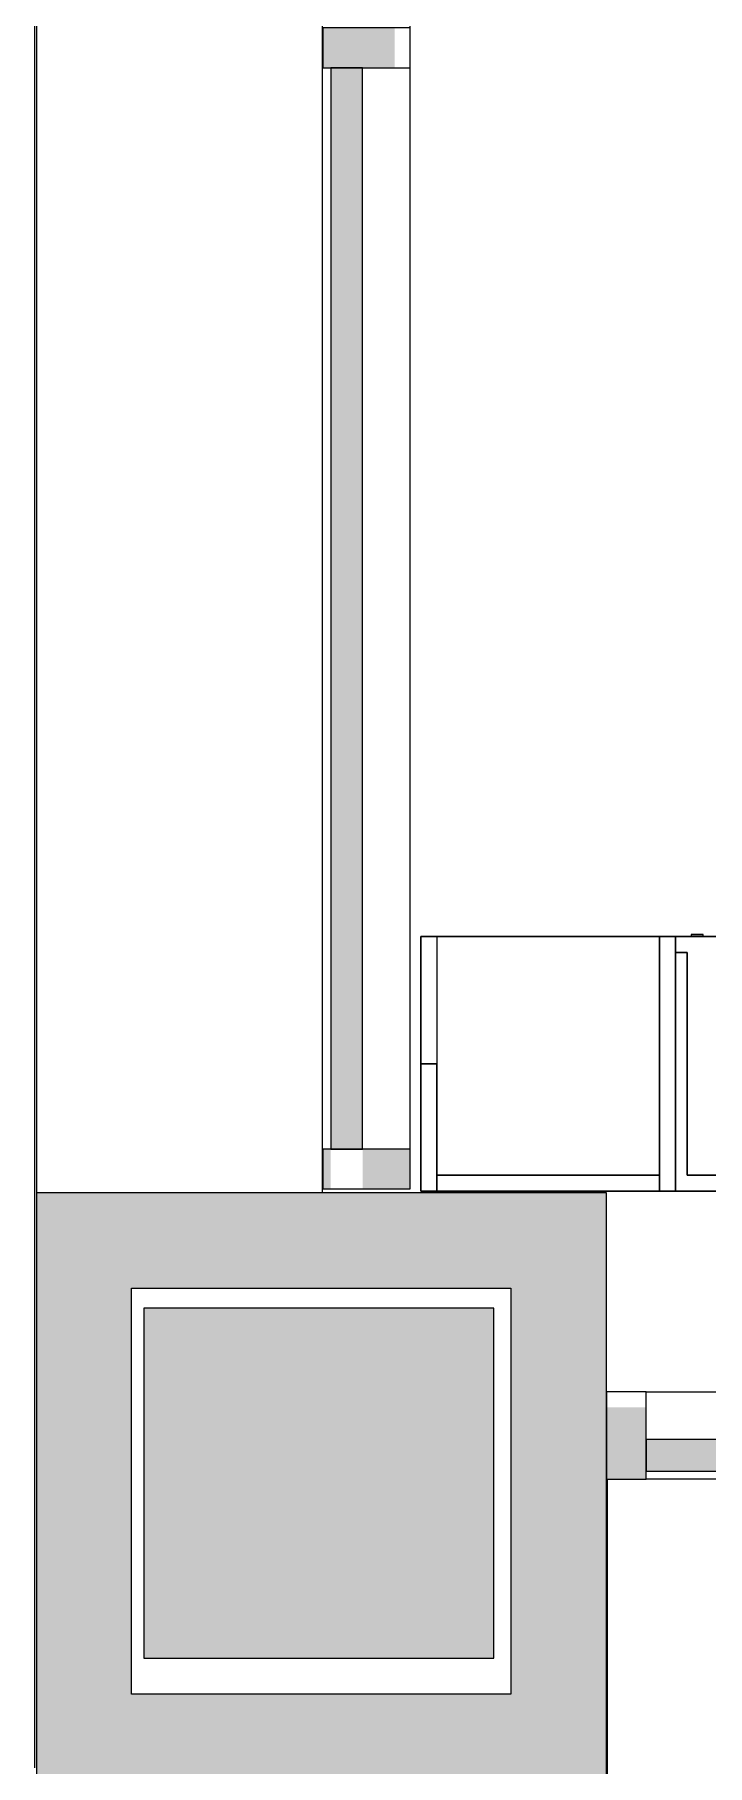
# Model space of a CAD drawing. Header units: inches. Extents: x 385 to 2249, y -1773 to -36.
# Drawn here: x 392.3 to 434.7, y -1102.9 to -994.1 of the extents above; entities that cross this region are included whole.
import ezdxf

# ---------------------------------------------------------------- set-up
doc = ezdxf.new("R2010")
doc.units = ezdxf.units.IN
doc.header["$MEASUREMENT"] = 0
for name, color, linetype, lineweight in [('A-COLS', 52, 'Continuous', 13), ('A-DETL', 90, 'Continuous', 9), ('A-DETL-THIN', 151, 'Continuous', 9), ('A-GLAZ-CURT', 52, 'Continuous', 13), ('A-GLAZ-CWMG', 51, 'Continuous', 13), ('A-WALL', 113, 'Continuous', 13), ('I-FURN', 30, 'Continuous', 9), ('I-FURN-PNLS', 30, 'Continuous', 9)]:
    doc.layers.add(name, color=color, linetype=linetype, lineweight=lineweight)

# ---------------------------------------------------------------- blocks, each defined once
blk = doc.blocks.new('Rectangular Column - 24_ x 24_ 2-5010604-Level 7 POWER _ SIGNAL')
at = {"layer": 'A-COLS', "lineweight": 9}
blk.add_hatch(color=7, dxfattribs=at).paths.add_polyline_path([(-11, -11), (11, -11), (11, 11), (-11, 11)], flags=0)
at = {"layer": 'A-COLS', "color": 8, "lineweight": 20}
for p, q in [((11, 11), (-11, 11)), ((-11, 11), (-11, -11)), ((11, -11), (11, 11)), ((-11, -11), (11, -11))]:
    blk.add_line(p, q, dxfattribs=at)
blk = doc.blocks.new('Walls 17 - Walls 1-5039668-Level 7 POWER _ SIGNAL')
at = {"layer": 'A-WALL', "lineweight": 9}
h = blk.add_hatch(color=7, dxfattribs=at)
h.paths.add_polyline_path([(23.47, -1473.39), (59.3, -1473.39), (59.3, -1435.89), (23.47, -1435.89)], flags=0)
h.paths.add_polyline_path([(52.22, -1467.4), (29.44, -1467.4), (29.44, -1441.89), (53.3, -1441.89), (53.3, -1467.4)], flags=0)
at = {"layer": 'A-WALL', "color": 8, "lineweight": 20}
for p, q in [((59.3, -1435.89), (23.47, -1435.89)), ((23.47, -1435.89), (23.47, -1473.39)), ((59.3, -1473.39), (59.3, -1435.89)), ((29.44, -1467.4), (29.44, -1441.89)), ((29.44, -1441.89), (53.3, -1441.89)), ((53.3, -1441.89), (53.3, -1467.4)), ((53.3, -1467.4), (29.44, -1467.4)), ((23.47, -1473.39), (59.3, -1473.39))]:
    blk.add_line(p, q, dxfattribs=at)
blk = doc.blocks.new('System Panel - Glazed 2-5043937-Level 7 POWER _ SIGNAL')
at = {"layer": 'A-GLAZ-CURT', "lineweight": 9}
blk.add_hatch(color=7, dxfattribs=at).paths.add_polyline_path([(-34, 2.25), (-34, 0.25), (34, 0.25), (34, 2.25), (-21.23, 2.25)], flags=0)
at = {"layer": 'A-GLAZ-CURT', "color": 8, "lineweight": 20}
for p, q in [((34, 2.25), (-34, 2.25)), ((-34, 2.25), (-34, 0.25)), ((34, 0.25), (34, 2.25)), ((-34, 0.25), (34, 0.25))]:
    blk.add_line(p, q, dxfattribs=at)
blk = doc.blocks.new('Rectangular Mullion - 2_5_ x 5_ rectangular-5019623-Level 7 POWER _ SIGNAL')
at = {"layer": 'A-GLAZ-CWMG', "lineweight": 9}
blk.add_hatch(color=7, dxfattribs=at).paths.add_polyline_path([(0, 1.76), (0, -2.75), (-2.5, -2.75), (-2.5, 1.76), (-1.23, 1.76)], flags=0)
at = {"layer": 'A-GLAZ-CWMG', "color": 8, "lineweight": 20}
for p, q in [((-2.5, 2.75), (0, 2.75)), ((-2.5, -2.75), (-2.5, 2.75)), ((0, 2.75), (0, -2.75)), ((0, -2.75), (-2.5, -2.75))]:
    blk.add_line(p, q, dxfattribs=at)
blk = doc.blocks.new('Rectangular Mullion - 2_5_ x 5_ rectangular-5019624-Level 7 POWER _ SIGNAL')
at = {"layer": 'A-GLAZ-CWMG', "lineweight": 9}
h = blk.add_hatch(color=7, dxfattribs=at)
h.paths.add_polyline_path([(-2.5, 2.75), (-2.5, -0.25), (0, -0.25), (0, 2.75), (-1.75, 2.75)], flags=0)
h.paths.add_polyline_path([(-2.5, -2.25), (-2.5, -2.75), (0, -2.75), (0, -2.25), (-1.87, -2.25)], flags=0)
at = {"layer": 'A-GLAZ-CWMG', "color": 8, "lineweight": 20}
for p, q in [((0, 2.75), (-2.5, 2.75)), ((-2.5, 2.75), (-2.5, -2.75)), ((0, -2.75), (0, 2.75)), ((-2.5, -2.75), (0, -2.75))]:
    blk.add_line(p, q, dxfattribs=at)
blk = doc.blocks.new('System Panel - Glazed 2-5066682-Level 7 POWER _ SIGNAL')
at = {"layer": 'A-GLAZ-CURT', "lineweight": 9}
blk.add_hatch(color=7, dxfattribs=at).paths.add_polyline_path([(-3.63, 2.25), (-34.21, 2.25), (-34.21, 0.25), (34.21, 0.25), (34.21, 2.25), (20.01, 2.25)], flags=0)
at = {"layer": 'A-GLAZ-CURT', "color": 8, "lineweight": 20}
for p, q in [((34.21, 2.25), (-34.21, 2.25)), ((-34.21, 2.25), (-34.21, 0.25)), ((34.21, 0.25), (34.21, 2.25)), ((-34.21, 0.25), (34.21, 0.25))]:
    blk.add_line(p, q, dxfattribs=at)
blk = doc.blocks.new('Walls 63 - Walls 3-5097518-Level 7 POWER _ SIGNAL')
at = {"layer": 'A-WALL', "lineweight": 9}
for p, q in [((40.36, -1605.91), (40.36, -2559.92)), ((58.34, -2559.92), (58.34, -2085.83))]:
    blk.add_line(p, q, dxfattribs=at)
blk = doc.blocks.new('Walls 64 - Walls 3-5097530-Level 7 POWER _ SIGNAL')
at = {"layer": 'A-WALL', "lineweight": 9}
for p, q in [((58.33, -2292.62), (38.83, -2292.62)), ((58.34, -2363.49), (58.34, -2295.08))]:
    blk.add_line(p, q, dxfattribs=at)
blk = doc.blocks.new('Zira Wksta 11 - Type 2-V9-Level 7 POWER _ SIGNAL')
at = {"layer": 'I-FURN-PNLS'}
for p, q in [((-16, -36), (-16, -72)), ((-16, -36), (-16, -72)), ((-16, -72), (-16, -36)), ((0, -72), (0, -36)), ((0, -72), (0, -36)), ((0, -36), (0, -72)), ((0, -72), (0, -36)), ((0, -36), (0, -72)), ((-1, -56.5), (-1, -71.25)), ((-1, -71.25), (-1, -56.5)), ((-16, -70.25), (-16.12, -70.25)), ((-16.12, -71), (-16.12, -70.25)), ((-16.12, -70.25), (-16.12, -70.36)), ((-16.12, -70.36), (-16.12, -70.81)), ((-16, -70.26), (-16, -70.25)), ((-16, -70.25), (-16, -71)), ((-16, -70.3), (-16, -70.26)), ((-16, -70.36), (-16, -70.3)), ((-16, -70.89), (-16, -70.36)), ((-16.12, -70.81), (-16.12, -70.89)), ((-16.12, -70.89), (-16.12, -71)), ((-16.12, -71), (-16, -71)), ((-16, -70.95), (-16, -70.89)), ((-16, -71), (-16, -70.95)), ((-1, -71.25), (-15, -71.25)), ((-15, -71.25), (-15, -72)), ((-15, -72), (-15, -71.25)), ((-15, -71.25), (-1, -71.25)), ((-16, -72), (0, -72)), ((-16, -88), (-16, -72)), ((0, -72), (-16, -72)), ((-16, -72), (-16, -88)), ((-15, -72), (-16, -72)), ((-16, -72), (-16, -73)), ((-16, -73), (-16, -72)), ((-16, -72), (-15, -72)), ((-16, -72), (-16, -87)), ((-16, -87), (-16, -72)), ((-15, -72), (-16, -72)), ((-16, -72), (-15, -72)), ((0, -72), (-16, -72)), ((-16, -72), (-16, -88)), ((-16, -88), (-16, -72)), ((-16, -72), (-15, -72)), ((-16, -72), (0, -72)), ((-16, -72), (0, -72)), ((0, -72), (-16, -72)), ((0, -72), (-15, -72)), ((-15, -72), (0, -72)), ((0, -72), (-15, -72)), ((-15, -72), (0, -72)), ((-15, -72), (0, -72)), ((-15, -72), (0, -72)), ((0, -72), (-15, -72)), ((0, -72), (0, -88)), ((0, -88), (0, -72)), ((0, -73), (0, -72)), ((0, -72), (0, -73)), ((0, -72), (0, -88)), ((0, -88), (0, -72)), ((0, -88), (0, -72)), ((0, -72), (0, -88)), ((-16, -73), (-16, -87)), ((-16, -87), (-16, -73)), ((-1, -73), (-16, -73)), ((-16, -73), (-1, -73)), ((-16, -73), (0, -73)), ((0, -73), (-16, -73)), ((-1, -73), (-1, -87)), ((-1, -87), (-1, -73)), ((-1, -73), (-1, -87)), ((0, -73), (-1, -73)), ((-1, -73), (0, -73)), ((-1, -87), (-1, -73)), ((0, -87), (0, -73)), ((0, -73), (0, -87)), ((-16, -87), (-8, -87)), ((-16, -87), (-8, -87)), ((-16, -87), (-16, -88)), ((-16, -88), (-16, -87)), ((-8, -87), (-1, -87)), ((-8, -87), (-1, -87)), ((-8, -87), (0, -87)), ((0, -87), (-8, -87)), ((-8, -88), (-8, -87)), ((-8, -87), (-8, -88)), ((-1, -87), (0, -87)), ((0, -87), (-1, -87)), ((0, -87), (0, -88)), ((0, -87), (0, -88)), ((0, -88), (-16, -88)), ((-16, -88), (0, -88)), ((-16, -88), (-8, -88)), ((-16, -88), (-8, -88)), ((-16, -88), (0, -88)), ((0, -88), (-16, -88)), ((-8, -88), (0, -88)), ((0, -88), (-8, -88)), ((-8, -88), (0, -88)), ((-8, -88), (0, -88))]:
    blk.add_line(p, q, dxfattribs=at)

msp = doc.modelspace()

# ---------------------------------------------------------------- linework, layer by layer
at = {"layer": 'A-DETL', "lineweight": 13}
for p, q in [((415.97, -1064.14), (415.97, -114.14)), ((430.8, -1079.39), (872.22, -1079.39))]:
    msp.add_line(p, q, dxfattribs=at)
at = {"layer": 'A-DETL-THIN'}
msp.add_line((392.35, -77.05), (392.35, -1103.05), dxfattribs=at)

# ---------------------------------------------------------------- block references
at = {"layer": 'A-COLS', "lineweight": 9}
msp.add_blockref('Rectangular Column - 24_ x 24_ 2-5010604-Level 7 POWER _ SIGNAL', (410.22, -1085.14), dxfattribs=at)
at = {"layer": 'A-GLAZ-CURT', "lineweight": 9}
for name, p, rotation in [('System Panel - Glazed 2-5043937-Level 7 POWER _ SIGNAL', (413.22, -1030.14), 89.9999999999994), ('System Panel - Glazed 2-5066682-Level 7 POWER _ SIGNAL', (465.01, -1082.14), 180)]:
    msp.add_blockref(name, p, dxfattribs=dict(at, rotation=rotation))
at = {"layer": 'A-GLAZ-CWMG', "lineweight": 9, "extrusion": (0, 0, -1), "rotation": 90.0000000000006}
msp.add_blockref('Rectangular Mullion - 2_5_ x 5_ rectangular-5019623-Level 7 POWER _ SIGNAL', (-413.22, -993.64), dxfattribs=at)
at = {"layer": 'A-GLAZ-CWMG', "lineweight": 9, "rotation": 269.9999999999994}
msp.add_blockref('Rectangular Mullion - 2_5_ x 5_ rectangular-5019624-Level 7 POWER _ SIGNAL', (413.22, -1066.64), dxfattribs=at)
at = {"layer": 'A-GLAZ-CWMG', "lineweight": 9, "extrusion": (0, 0, -1)}
msp.add_blockref('Rectangular Mullion - 2_5_ x 5_ rectangular-5019623-Level 7 POWER _ SIGNAL', (-428.3, -1082.14), dxfattribs=at)
at = {"layer": 'A-WALL', "lineweight": 9}
for name, p in [('Walls 63 - Walls 3-5097518-Level 7 POWER _ SIGNAL', (352.11, 1493.03)), ('Walls 17 - Walls 1-5039668-Level 7 POWER _ SIGNAL', (369, 369))]:
    msp.add_blockref(name, p, dxfattribs=at)
at = {"layer": 'A-WALL', "lineweight": 9, "rotation": 89.99999999999991}
msp.add_blockref('Walls 64 - Walls 3-5097530-Level 7 POWER _ SIGNAL', (-1864.28, -1143.22), dxfattribs=at)
at = {"layer": 'I-FURN', "rotation": 269.9999999999998}
msp.add_blockref('Zira Wksta 11 - Type 2-V9-Level 7 POWER _ SIGNAL', (504.64, -1066.77), dxfattribs=at)

doc.saveas('drawing.dxf')
